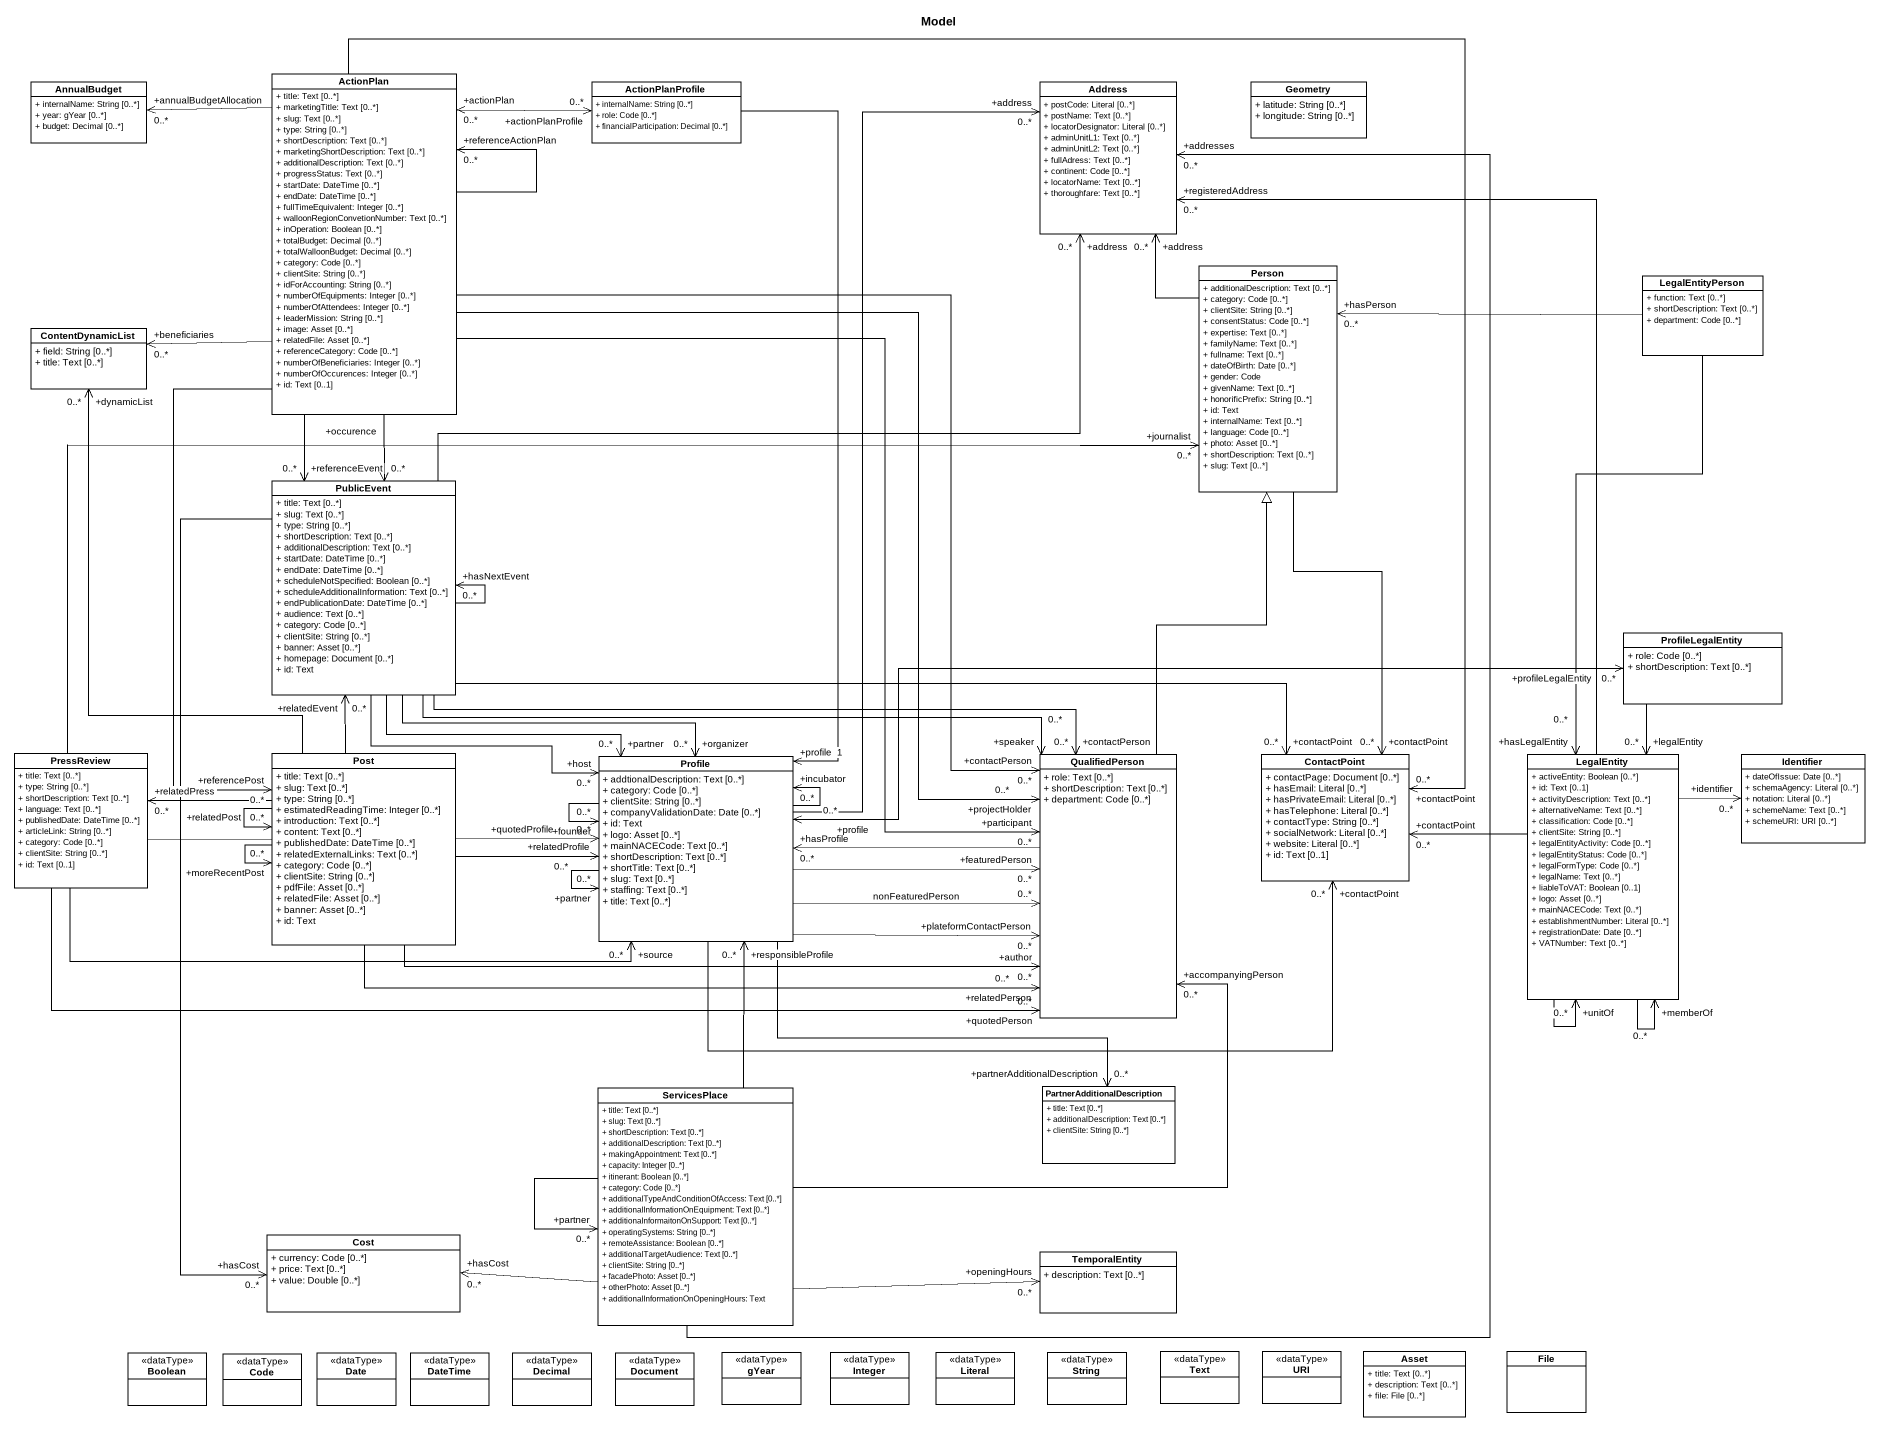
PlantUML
@startuml
title Model
hide circle
hide empty members
skinparam classAttributeIconSize 0
class ActionPlan {
  + title: Text [0..*]
  + marketingTitle: Text [0..*]
  + slug: Text [0..*]
  + type: String [0..*]
  + shortDescription: Text [0..*]
  + marketingShortDescription: Text [0..*]
  + additionalDescription: Text [0..*]
  + progressStatus: Text [0..*]
  + startDate: DateTime [0..*]
  + endDate: DateTime [0..*]
  + fullTimeEquivalent: Integer [0..*]
  + walloonRegionConvetionNumber: Text [0..*]
  + inOperation: Boolean [0..*]
  + totalBudget: Decimal [0..*]
  + totalWalloonBudget: Decimal [0..*]
  + category: Code [0..*]
  + clientSite: String [0..*]
  + idForAccounting: String [0..*]
  + numberOfEquipments: Integer [0..*]
  + numberOfAttendees: Integer [0..*]
  + leaderMission: String [0..*]
  + image: Asset [0..*]
  + relatedFile: Asset [0..*]
  + referenceCategory: Code [0..*]
  + numberOfBeneficiaries: Integer [0..*]
  + numberOfOccurences: Integer [0..*]
  + id: Text [0..1]
}
class AnnualBudget {
  + internalName: String [0..*]
  + year: gYear [0..*]
  + budget: Decimal [0..*]
}
class ActionPlanProfile {
  + internalName: String [0..*]
  + role: Code [0..*]
  + financialParticipation: Decimal [0..*]
}
class Address {
  + postCode: Literal [0..*]
  + postName: Text [0..*]
  + locatorDesignator: Literal [0..*]
  + adminUnitL1: Text [0..*]
  + adminUnitL2: Text [0..*]
  + fullAdress: Text [0..*]
  + continent: Code [0..*]
  + locatorName: Text [0..*]
  + thoroughfare: Text [0..*]
}
class Geometry {
  + latitude: String [0..*]
  + longitude: String [0..*]
}
class "Person" as Person_ {
  + additionalDescription: Text [0..*]
  + category: Code [0..*]
  + clientSite: String [0..*]
  + consentStatus: Code [0..*]
  + expertise: Text [0..*]
  + familyName: Text [0..*]
  + fullname: Text [0..*]
  + dateOfBirth: Date [0..*]
  + gender: Code
  + givenName: Text [0..*]
  + honorificPrefix: String [0..*]
  + id: Text
  + internalName: Text [0..*]
  + language: Code [0..*]
  + photo: Asset [0..*]
  + shortDescription: Text [0..*]
  + slug: Text [0..*]
}
class LegalEntityPerson {
  + function: Text [0..*]
  + shortDescription: Text [0..*]
  + department: Code [0..*]
}
class ContentDynamicList {
  + field: String [0..*]
  + title: Text [0..*]
}
class PublicEvent {
  + title: Text [0..*]
  + slug: Text [0..*]
  + type: String [0..*]
  + shortDescription: Text [0..*]
  + additionalDescription: Text [0..*]
  + startDate: DateTime [0..*]
  + endDate: DateTime [0..*]
  + scheduleNotSpecified: Boolean [0..*]
  + scheduleAdditionalInformation: Text [0..*]
  + endPublicationDate: DateTime [0..*]
  + audience: Text [0..*]
  + category: Code [0..*]
  + clientSite: String [0..*]
  + banner: Asset [0..*]
  + homepage: Document [0..*]
  + id: Text
}
class ProfileLegalEntity {
  + role: Code [0..*]
  + shortDescription: Text [0..*]
}
class PressReview {
  + title: Text [0..*]
  + type: String [0..*]
  + shortDescription: Text [0..*]
  + language: Text [0..*]
  + publishedDate: DateTime [0..*]
  + articleLink: String [0..*]
  + category: Code [0..*]
  + clientSite: String [0..*]
  + id: Text [0..1]
}
class Post {
  + title: Text [0..*]
  + slug: Text [0..*]
  + type: String [0..*]
  + estimatedReadingTime: Integer [0..*]
  + introduction: Text [0..*]
  + content: Text [0..*]
  + publishedDate: DateTime [0..*]
  + relatedExternalLinks: Text [0..*]
  + category: Code [0..*]
  + clientSite: String [0..*]
  + pdfFile: Asset [0..*]
  + relatedFile: Asset [0..*]
  + banner: Asset [0..*]
  + id: Text
}
class Profile {
  + addtionalDescription: Text [0..*]
  + category: Code [0..*]
  + clientSite: String [0..*]
  + companyValidationDate: Date [0..*]
  + id: Text
  + logo: Asset [0..*]
  + mainNACECode: Text [0..*]
  + shortDescription: Text [0..*]
  + shortTitle: Text [0..*]
  + slug: Text [0..*]
  + staffing: Text [0..*]
  + title: Text [0..*]
}
class QualifiedPerson {
  + role: Text [0..*]
  + shortDescription: Text [0..*]
  + department: Code [0..*]
}
class ContactPoint {
  + contactPage: Document [0..*]
  + hasEmail: Literal [0..*]
  + hasPrivateEmail: Literal [0..*]
  + hasTelephone: Literal [0..*]
  + contactType: String [0..*]
  + socialNetwork: Literal [0..*]
  + website: Literal [0..*]
  + id: Text [0..1]
}
class LegalEntity {
  + activeEntity: Boolean [0..*]
  + id: Text [0..1]
  + activityDescription: Text [0..*]
  + alternativeName: Text [0..*]
  + classification: Code [0..*]
  + clientSite: String [0..*]
  + legalEntityActivity: Code [0..*]
  + legalEntityStatus: Code [0..*]
  + legalFormType: Code [0..*]
  + legalName: Text [0..*]
  + liableToVAT: Boolean [0..1]
  + logo: Asset [0..*]
  + mainNACECode: Text [0..*]
  + establishmentNumber: Literal [0..*]
  + registrationDate: Date [0..*]
  + VATNumber: Text [0..*]
}
class Identifier {
  + dateOfIssue: Date [0..*]
  + schemaAgency: Literal [0..*]
  + notation: Literal [0..*]
  + schemeName: Text [0..*]
  + schemeURI: URI [0..*]
}
class ServicesPlace {
  + title: Text [0..*]
  + slug: Text [0..*]
  + shortDescription: Text [0..*]
  + additionalDescription: Text [0..*]
  + makingAppointment: Text [0..*]
  + capacity: Integer [0..*]
  + itinerant: Boolean [0..*]
  + category: Code [0..*]
  + additionalTypeAndConditionOfAccess: Text [0..*]
  + additionalInformationOnEquipment: Text [0..*]
  + additionaInformaitonOnSupport: Text [0..*]
  + operatingSystems: String [0..*]
  + remoteAssistance: Boolean [0..*]
  + additionalTargetAudience: Text [0..*]
  + clientSite: String [0..*]
  + facadePhoto: Asset [0..*]
  + otherPhoto: Asset [0..*]
  + additionalInformationOnOpeningHours: Text
}
class PartnerAdditionalDescription {
  + title: Text [0..*]
  + additionalDescription: Text [0..*]
  + clientSite: String [0..*]
}
class Cost {
  + currency: Code [0..*]
  + price: Text [0..*]
  + value: Double [0..*]
}
class TemporalEntity {
  + description: Text [0..*]
}
class Boolean <<dataType>>
class Code <<dataType>>
class Date <<dataType>>
class DateTime <<dataType>>
class Decimal <<dataType>>
class Document <<dataType>>
class gYear <<dataType>>
class Integer <<dataType>>
class Literal <<dataType>>
class String <<dataType>>
class Text <<dataType>>
class URI <<dataType>>
class Asset {
  + title: Text [0..*]
  + description: Text [0..*]
  + file: File [0..*]
}
class "File" as File_
ActionPlan --> "+referenceActionPlan\n0..*" ActionPlan
ActionPlan -left-> "+annualBudgetAllocation\n0..*" AnnualBudget
ActionPlan "+actionPlan\n0..*" <-right-> "+actionPlanProfile\n0..*" ActionPlanProfile
ActionPlan -left-> "+beneficiaries\n0..*" ContentDynamicList
ActionPlan --> "+referenceEvent\n0..*" PublicEvent
ActionPlan --> "+occurence\n0..*" PublicEvent
ActionPlan --> "+referencePost\n0..*" Post
ActionPlan --> "+contactPerson\n0..*" QualifiedPerson
ActionPlan --> "+projectHolder\n0..*" QualifiedPerson
ActionPlan --> "+participant\n0..*" QualifiedPerson
ActionPlan -right-> "+contactPoint\n0..*" ContactPoint
ActionPlanProfile --> "+profile\n1" Profile
Person_ -up-> "+address\n0..*" Address
Person_ --> "+contactPoint\n0..*" ContactPoint
LegalEntityPerson -left-> "+hasPerson\n0..*" Person_
LegalEntityPerson --> "+hasLegalEntity\n0..*" LegalEntity
PublicEvent -right-> "+address\n0..*" Address
PublicEvent --> "+hasNextEvent\n0..*" PublicEvent
PublicEvent --> "+organizer\n0..*" Profile
PublicEvent --> "+partner\n0..*" Profile
PublicEvent --> "+host\n0..*" Profile
PublicEvent -right-> "+contactPerson\n0..*" QualifiedPerson
PublicEvent -right-> "+speaker\n0..*" QualifiedPerson
PublicEvent -right-> "+contactPoint\n0..*" ContactPoint
PublicEvent --> "+hasCost\n0..*" Cost
ProfileLegalEntity --> "+legalEntity\n0..*" LegalEntity
PressReview -right-> "+journalist\n0..*" Person_
PressReview -right-> "+source\n0..*" Profile
PressReview -right-> "+quotedProfile\n0..*" Profile
PressReview -right-> "+quotedPerson\n0..*" QualifiedPerson
Post -up-> "+dynamicList\n0..*" ContentDynamicList
Post -up-> "+relatedEvent\n0..*" PublicEvent
Post -left-> "+relatedPress\n0..*" PressReview
Post --> "+relatedPost\n0..*" Post
Post --> "+moreRecentPost\n0..*" Post
Post -right-> "+relatedProfile\n0..*" Profile
Post -right-> "+author\n0..*" QualifiedPerson
Post -right-> "+relatedPerson\n0..*" QualifiedPerson
Profile -up-> "+address\n0..*" Address
Profile "+profile\n0..*" <-right-> "+profileLegalEntity\n0..*" ProfileLegalEntity
Profile --> "+founder\n0..*" Profile
Profile --> "+partner\n0..*" Profile
Profile --> "+incubator\n0..*" Profile
Profile -right-> "+featuredPerson\n0..*" QualifiedPerson
Profile -right-> "0..*" QualifiedPerson : nonFeaturedPerson
Profile -right-> "+plateformContactPerson\n0..*" QualifiedPerson
Profile -right-> "+contactPoint\n0..*" ContactPoint
Profile --> "+partnerAdditionalDescription\n0..*" PartnerAdditionalDescription
QualifiedPerson -up-|> Person_
QualifiedPerson -left-> "+hasProfile\n0..*" Profile
LegalEntity -up-> "+registeredAddress\n0..*" Address
LegalEntity -left-> "+contactPoint\n0..*" ContactPoint
LegalEntity --> "+unitOf\n0..*" LegalEntity
LegalEntity --> "+memberOf\n0..*" LegalEntity
LegalEntity -right-> "+identifier\n0..*" Identifier
ServicesPlace -up-> "+addresses\n0..*" Address
ServicesPlace -up-> "+responsibleProfile\n0..*" Profile
ServicesPlace -up-> "+accompanyingPerson\n0..*" QualifiedPerson
ServicesPlace --> "+partner\n0..*" ServicesPlace
ServicesPlace -left-> "+hasCost\n0..*" Cost
ServicesPlace -right-> "+openingHours\n0..*" TemporalEntity
@enduml
